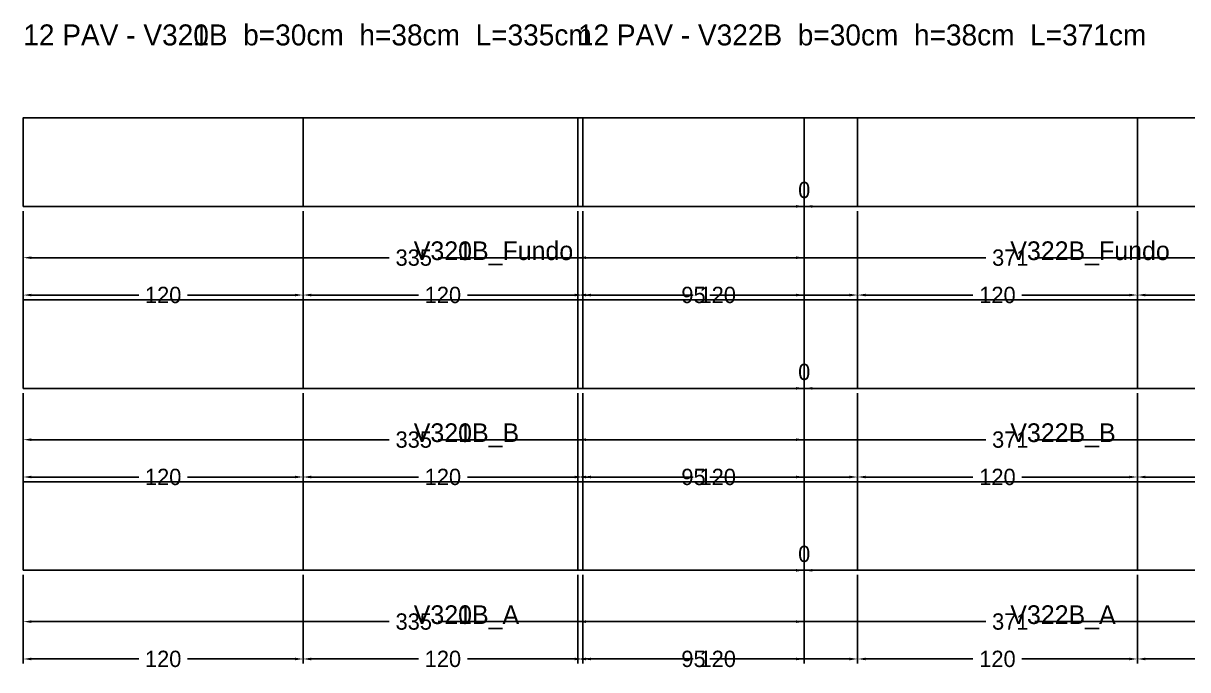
# Model space of a CAD drawing. Header units: metres. Extents: x 180 to 6304, y -11808 to -336.
# Drawn here: x 2466.2 to 2965.7, y -1562.8 to -1285.7 of the extents above; entities that cross this region are included whole.
import ezdxf

# ---------------------------------------------------------------- set-up
doc = ezdxf.new("R2010")
doc.units = ezdxf.units.M
doc.layers.add('COTA', color=3, linetype='Continuous')
doc.dimstyles.new('COTA_VIG', dxfattribs={"dimtxt": 7, "dimasz": 3.5, "dimexe": 2, "dimexo": 2, "dimgap": 1.5, "dimtad": 1, "dimdec": 1, "dimcen": 2.5, "dimclrd": 3, "dimclre": 3, "dimclrt": 3, "dimazin": 3, "dimtfac": 1, "dimtmove": 0, "dimatfit": 3})

# ---------------------------------------------------------------- blocks, each defined once
blk = doc.blocks.new('_CLOSEDFILLED')
at = {"color": 0, "linetype": 'BYBLOCK'}
blk.add_solid([(-1, 0.16), (0, 0), (-1, -0.16)], dxfattribs=at)
blk = doc.blocks.new('*D133')
at = {"color": 3}
for p, q in [((2466.21, -1522.19), (2466.21, -1544.19)), ((2801.21, -1522.19), (2801.21, -1544.19)), ((2469.71, -1542.19), (2623.21, -1542.19)), ((2644.21, -1542.19), (2797.71, -1542.19))]:
    blk.add_line(p, q, dxfattribs=at)
at = {"layer": 'Defpoints'}
for p in [(2466.21, -1520.19), (2801.21, -1520.19), (2466.21, -1542.19)]:
    blk.add_point(p, dxfattribs=at)
at = {"layer": 'COTA', "color": 3, "xscale": 3.5, "yscale": 3.5, "rotation": 180}
blk.add_blockref('_CLOSEDFILLED', (2466.21, -1542.19), dxfattribs=at)
at = {"layer": 'COTA', "color": 3, "xscale": 3.5, "yscale": 3.5}
blk.add_blockref('_CLOSEDFILLED', (2801.21, -1542.19), dxfattribs=at)
at = {"layer": 'COTA', "color": 3, "insert": (2633.71, -1542.19), "char_height": 7, "attachment_point": 5}
blk.add_mtext('335', dxfattribs=at)
blk = doc.blocks.new('*D134')
at = {"color": 3}
for p, q in [((2466.21, -1522.19), (2466.21, -1560.19)), ((2586.21, -1522.19), (2586.21, -1560.19)), ((2469.71, -1558.19), (2515.71, -1558.19)), ((2536.71, -1558.19), (2582.71, -1558.19))]:
    blk.add_line(p, q, dxfattribs=at)
at = {"layer": 'Defpoints'}
for p in [(2466.21, -1520.19), (2586.21, -1520.19), (2466.21, -1558.19)]:
    blk.add_point(p, dxfattribs=at)
at = {"layer": 'COTA', "color": 3, "xscale": 3.5, "yscale": 3.5, "rotation": 180}
blk.add_blockref('_CLOSEDFILLED', (2466.21, -1558.19), dxfattribs=at)
at = {"layer": 'COTA', "color": 3, "xscale": 3.5, "yscale": 3.5}
blk.add_blockref('_CLOSEDFILLED', (2586.21, -1558.19), dxfattribs=at)
at = {"layer": 'COTA', "color": 3, "insert": (2526.21, -1558.19), "char_height": 7, "attachment_point": 5}
blk.add_mtext('120', dxfattribs=at)
blk = doc.blocks.new('*D135')
at = {"color": 3}
for p, q in [((2586.21, -1522.19), (2586.21, -1560.19)), ((2706.21, -1522.19), (2706.21, -1560.19)), ((2589.71, -1558.19), (2635.71, -1558.19)), ((2656.71, -1558.19), (2702.71, -1558.19))]:
    blk.add_line(p, q, dxfattribs=at)
at = {"layer": 'Defpoints'}
for p in [(2586.21, -1520.19), (2706.21, -1520.19), (2586.21, -1558.19)]:
    blk.add_point(p, dxfattribs=at)
at = {"layer": 'COTA', "color": 3, "xscale": 3.5, "yscale": 3.5, "rotation": 180}
blk.add_blockref('_CLOSEDFILLED', (2586.21, -1558.19), dxfattribs=at)
at = {"layer": 'COTA', "color": 3, "xscale": 3.5, "yscale": 3.5}
blk.add_blockref('_CLOSEDFILLED', (2706.21, -1558.19), dxfattribs=at)
at = {"layer": 'COTA', "color": 3, "insert": (2646.21, -1558.19), "char_height": 7, "attachment_point": 5}
blk.add_mtext('120', dxfattribs=at)
blk = doc.blocks.new('*D136')
at = {"color": 3}
for p, q in [((2706.21, -1522.19), (2706.21, -1560.19)), ((2801.21, -1522.19), (2801.21, -1560.19)), ((2709.71, -1558.19), (2746.71, -1558.19)), ((2760.71, -1558.19), (2797.71, -1558.19))]:
    blk.add_line(p, q, dxfattribs=at)
at = {"layer": 'Defpoints'}
for p in [(2706.21, -1520.19), (2801.21, -1520.19), (2706.21, -1558.19)]:
    blk.add_point(p, dxfattribs=at)
at = {"layer": 'COTA', "color": 3, "xscale": 3.5, "yscale": 3.5, "rotation": 180}
blk.add_blockref('_CLOSEDFILLED', (2706.21, -1558.19), dxfattribs=at)
at = {"layer": 'COTA', "color": 3, "xscale": 3.5, "yscale": 3.5}
blk.add_blockref('_CLOSEDFILLED', (2801.21, -1558.19), dxfattribs=at)
at = {"layer": 'COTA', "color": 3, "insert": (2753.71, -1558.19), "char_height": 7, "attachment_point": 5}
blk.add_mtext('95', dxfattribs=at)
blk = doc.blocks.new('*D138')
at = {"color": 3}
for p, q in [((2466.21, -1444.19), (2466.21, -1466.19)), ((2801.21, -1444.19), (2801.21, -1466.19)), ((2469.71, -1464.19), (2623.21, -1464.19)), ((2644.21, -1464.19), (2797.71, -1464.19))]:
    blk.add_line(p, q, dxfattribs=at)
at = {"layer": 'Defpoints'}
for p in [(2466.21, -1442.19), (2801.21, -1442.19), (2466.21, -1464.19)]:
    blk.add_point(p, dxfattribs=at)
at = {"layer": 'COTA', "color": 3, "xscale": 3.5, "yscale": 3.5, "rotation": 180}
blk.add_blockref('_CLOSEDFILLED', (2466.21, -1464.19), dxfattribs=at)
at = {"layer": 'COTA', "color": 3, "xscale": 3.5, "yscale": 3.5}
blk.add_blockref('_CLOSEDFILLED', (2801.21, -1464.19), dxfattribs=at)
at = {"layer": 'COTA', "color": 3, "insert": (2633.71, -1464.19), "char_height": 7, "attachment_point": 5}
blk.add_mtext('335', dxfattribs=at)
blk = doc.blocks.new('*D139')
at = {"color": 3}
for p, q in [((2466.21, -1444.19), (2466.21, -1482.19)), ((2586.21, -1444.19), (2586.21, -1482.19)), ((2469.71, -1480.19), (2515.71, -1480.19)), ((2536.71, -1480.19), (2582.71, -1480.19))]:
    blk.add_line(p, q, dxfattribs=at)
at = {"layer": 'Defpoints'}
for p in [(2466.21, -1442.19), (2586.21, -1442.19), (2466.21, -1480.19)]:
    blk.add_point(p, dxfattribs=at)
at = {"layer": 'COTA', "color": 3, "xscale": 3.5, "yscale": 3.5, "rotation": 180}
blk.add_blockref('_CLOSEDFILLED', (2466.21, -1480.19), dxfattribs=at)
at = {"layer": 'COTA', "color": 3, "xscale": 3.5, "yscale": 3.5}
blk.add_blockref('_CLOSEDFILLED', (2586.21, -1480.19), dxfattribs=at)
at = {"layer": 'COTA', "color": 3, "insert": (2526.21, -1480.19), "char_height": 7, "attachment_point": 5}
blk.add_mtext('120', dxfattribs=at)
blk = doc.blocks.new('*D140')
at = {"color": 3}
for p, q in [((2586.21, -1444.19), (2586.21, -1482.19)), ((2706.21, -1444.19), (2706.21, -1482.19)), ((2589.71, -1480.19), (2635.71, -1480.19)), ((2656.71, -1480.19), (2702.71, -1480.19))]:
    blk.add_line(p, q, dxfattribs=at)
at = {"layer": 'Defpoints'}
for p in [(2586.21, -1442.19), (2706.21, -1442.19), (2586.21, -1480.19)]:
    blk.add_point(p, dxfattribs=at)
at = {"layer": 'COTA', "color": 3, "xscale": 3.5, "yscale": 3.5, "rotation": 180}
blk.add_blockref('_CLOSEDFILLED', (2586.21, -1480.19), dxfattribs=at)
at = {"layer": 'COTA', "color": 3, "xscale": 3.5, "yscale": 3.5}
blk.add_blockref('_CLOSEDFILLED', (2706.21, -1480.19), dxfattribs=at)
at = {"layer": 'COTA', "color": 3, "insert": (2646.21, -1480.19), "char_height": 7, "attachment_point": 5}
blk.add_mtext('120', dxfattribs=at)
blk = doc.blocks.new('*D141')
at = {"color": 3}
for p, q in [((2706.21, -1444.19), (2706.21, -1482.19)), ((2801.21, -1444.19), (2801.21, -1482.19)), ((2709.71, -1480.19), (2746.71, -1480.19)), ((2760.71, -1480.19), (2797.71, -1480.19))]:
    blk.add_line(p, q, dxfattribs=at)
at = {"layer": 'Defpoints'}
for p in [(2706.21, -1442.19), (2801.21, -1442.19), (2706.21, -1480.19)]:
    blk.add_point(p, dxfattribs=at)
at = {"layer": 'COTA', "color": 3, "xscale": 3.5, "yscale": 3.5, "rotation": 180}
blk.add_blockref('_CLOSEDFILLED', (2706.21, -1480.19), dxfattribs=at)
at = {"layer": 'COTA', "color": 3, "xscale": 3.5, "yscale": 3.5}
blk.add_blockref('_CLOSEDFILLED', (2801.21, -1480.19), dxfattribs=at)
at = {"layer": 'COTA', "color": 3, "insert": (2753.71, -1480.19), "char_height": 7, "attachment_point": 5}
blk.add_mtext('95', dxfattribs=at)
blk = doc.blocks.new('*D143')
at = {"color": 3}
for p, q in [((2466.21, -1366.19), (2466.21, -1388.19)), ((2801.21, -1366.19), (2801.21, -1388.19)), ((2469.71, -1386.19), (2623.21, -1386.19)), ((2644.21, -1386.19), (2797.71, -1386.19))]:
    blk.add_line(p, q, dxfattribs=at)
at = {"layer": 'Defpoints'}
for p in [(2466.21, -1364.19), (2801.21, -1364.19), (2466.21, -1386.19)]:
    blk.add_point(p, dxfattribs=at)
at = {"layer": 'COTA', "color": 3, "xscale": 3.5, "yscale": 3.5, "rotation": 180}
blk.add_blockref('_CLOSEDFILLED', (2466.21, -1386.19), dxfattribs=at)
at = {"layer": 'COTA', "color": 3, "xscale": 3.5, "yscale": 3.5}
blk.add_blockref('_CLOSEDFILLED', (2801.21, -1386.19), dxfattribs=at)
at = {"layer": 'COTA', "color": 3, "insert": (2633.71, -1386.19), "char_height": 7, "attachment_point": 5}
blk.add_mtext('335', dxfattribs=at)
blk = doc.blocks.new('*D144')
at = {"color": 3}
for p, q in [((2466.21, -1366.19), (2466.21, -1404.19)), ((2586.21, -1366.19), (2586.21, -1404.19)), ((2469.71, -1402.19), (2515.71, -1402.19)), ((2536.71, -1402.19), (2582.71, -1402.19))]:
    blk.add_line(p, q, dxfattribs=at)
at = {"layer": 'Defpoints'}
for p in [(2466.21, -1364.19), (2586.21, -1364.19), (2466.21, -1402.19)]:
    blk.add_point(p, dxfattribs=at)
at = {"layer": 'COTA', "color": 3, "xscale": 3.5, "yscale": 3.5, "rotation": 180}
blk.add_blockref('_CLOSEDFILLED', (2466.21, -1402.19), dxfattribs=at)
at = {"layer": 'COTA', "color": 3, "xscale": 3.5, "yscale": 3.5}
blk.add_blockref('_CLOSEDFILLED', (2586.21, -1402.19), dxfattribs=at)
at = {"layer": 'COTA', "color": 3, "insert": (2526.21, -1402.19), "char_height": 7, "attachment_point": 5}
blk.add_mtext('120', dxfattribs=at)
blk = doc.blocks.new('*D145')
at = {"color": 3}
for p, q in [((2586.21, -1366.19), (2586.21, -1404.19)), ((2706.21, -1366.19), (2706.21, -1404.19)), ((2589.71, -1402.19), (2635.71, -1402.19)), ((2656.71, -1402.19), (2702.71, -1402.19))]:
    blk.add_line(p, q, dxfattribs=at)
at = {"layer": 'Defpoints'}
for p in [(2586.21, -1364.19), (2706.21, -1364.19), (2586.21, -1402.19)]:
    blk.add_point(p, dxfattribs=at)
at = {"layer": 'COTA', "color": 3, "xscale": 3.5, "yscale": 3.5, "rotation": 180}
blk.add_blockref('_CLOSEDFILLED', (2586.21, -1402.19), dxfattribs=at)
at = {"layer": 'COTA', "color": 3, "xscale": 3.5, "yscale": 3.5}
blk.add_blockref('_CLOSEDFILLED', (2706.21, -1402.19), dxfattribs=at)
at = {"layer": 'COTA', "color": 3, "insert": (2646.21, -1402.19), "char_height": 7, "attachment_point": 5}
blk.add_mtext('120', dxfattribs=at)
blk = doc.blocks.new('*D146')
at = {"color": 3}
for p, q in [((2706.21, -1366.19), (2706.21, -1404.19)), ((2801.21, -1366.19), (2801.21, -1404.19)), ((2709.71, -1402.19), (2746.71, -1402.19)), ((2760.71, -1402.19), (2797.71, -1402.19))]:
    blk.add_line(p, q, dxfattribs=at)
at = {"layer": 'Defpoints'}
for p in [(2706.21, -1364.19), (2801.21, -1364.19), (2706.21, -1402.19)]:
    blk.add_point(p, dxfattribs=at)
at = {"layer": 'COTA', "color": 3, "xscale": 3.5, "yscale": 3.5, "rotation": 180}
blk.add_blockref('_CLOSEDFILLED', (2706.21, -1402.19), dxfattribs=at)
at = {"layer": 'COTA', "color": 3, "xscale": 3.5, "yscale": 3.5}
blk.add_blockref('_CLOSEDFILLED', (2801.21, -1402.19), dxfattribs=at)
at = {"layer": 'COTA', "color": 3, "insert": (2753.71, -1402.19), "char_height": 7, "attachment_point": 5}
blk.add_mtext('95', dxfattribs=at)
blk = doc.blocks.new('*D148')
at = {"color": 3}
for p, q in [((2466.21, -1522.19), (2466.21, -1544.19)), ((2801.21, -1522.19), (2801.21, -1544.19)), ((2469.71, -1542.19), (2623.21, -1542.19)), ((2644.21, -1542.19), (2797.71, -1542.19))]:
    blk.add_line(p, q, dxfattribs=at)
at = {"layer": 'Defpoints'}
for p in [(2466.21, -1520.19), (2801.21, -1520.19), (2466.21, -1542.19)]:
    blk.add_point(p, dxfattribs=at)
at = {"layer": 'COTA', "color": 3, "xscale": 3.5, "yscale": 3.5, "rotation": 180}
blk.add_blockref('_CLOSEDFILLED', (2466.21, -1542.19), dxfattribs=at)
at = {"layer": 'COTA', "color": 3, "xscale": 3.5, "yscale": 3.5}
blk.add_blockref('_CLOSEDFILLED', (2801.21, -1542.19), dxfattribs=at)
at = {"layer": 'COTA', "color": 3, "insert": (2633.71, -1542.19), "char_height": 7, "attachment_point": 5}
blk.add_mtext('335', dxfattribs=at)
blk = doc.blocks.new('*D149')
at = {"color": 3}
for p, q in [((2466.21, -1522.19), (2466.21, -1560.19)), ((2586.21, -1522.19), (2586.21, -1560.19)), ((2469.71, -1558.19), (2515.71, -1558.19)), ((2536.71, -1558.19), (2582.71, -1558.19))]:
    blk.add_line(p, q, dxfattribs=at)
at = {"layer": 'Defpoints'}
for p in [(2466.21, -1520.19), (2586.21, -1520.19), (2466.21, -1558.19)]:
    blk.add_point(p, dxfattribs=at)
at = {"layer": 'COTA', "color": 3, "xscale": 3.5, "yscale": 3.5, "rotation": 180}
blk.add_blockref('_CLOSEDFILLED', (2466.21, -1558.19), dxfattribs=at)
at = {"layer": 'COTA', "color": 3, "xscale": 3.5, "yscale": 3.5}
blk.add_blockref('_CLOSEDFILLED', (2586.21, -1558.19), dxfattribs=at)
at = {"layer": 'COTA', "color": 3, "insert": (2526.21, -1558.19), "char_height": 7, "attachment_point": 5}
blk.add_mtext('120', dxfattribs=at)
blk = doc.blocks.new('*D150')
at = {"color": 3}
for p, q in [((2586.21, -1522.19), (2586.21, -1560.19)), ((2706.21, -1522.19), (2706.21, -1560.19)), ((2589.71, -1558.19), (2635.71, -1558.19)), ((2656.71, -1558.19), (2702.71, -1558.19))]:
    blk.add_line(p, q, dxfattribs=at)
at = {"layer": 'Defpoints'}
for p in [(2586.21, -1520.19), (2706.21, -1520.19), (2586.21, -1558.19)]:
    blk.add_point(p, dxfattribs=at)
at = {"layer": 'COTA', "color": 3, "xscale": 3.5, "yscale": 3.5, "rotation": 180}
blk.add_blockref('_CLOSEDFILLED', (2586.21, -1558.19), dxfattribs=at)
at = {"layer": 'COTA', "color": 3, "xscale": 3.5, "yscale": 3.5}
blk.add_blockref('_CLOSEDFILLED', (2706.21, -1558.19), dxfattribs=at)
at = {"layer": 'COTA', "color": 3, "insert": (2646.21, -1558.19), "char_height": 7, "attachment_point": 5}
blk.add_mtext('120', dxfattribs=at)
blk = doc.blocks.new('*D151')
at = {"color": 3}
for p, q in [((2706.21, -1522.19), (2706.21, -1560.19)), ((2801.21, -1522.19), (2801.21, -1560.19)), ((2709.71, -1558.19), (2746.71, -1558.19)), ((2760.71, -1558.19), (2797.71, -1558.19))]:
    blk.add_line(p, q, dxfattribs=at)
at = {"layer": 'Defpoints'}
for p in [(2706.21, -1520.19), (2801.21, -1520.19), (2706.21, -1558.19)]:
    blk.add_point(p, dxfattribs=at)
at = {"layer": 'COTA', "color": 3, "xscale": 3.5, "yscale": 3.5, "rotation": 180}
blk.add_blockref('_CLOSEDFILLED', (2706.21, -1558.19), dxfattribs=at)
at = {"layer": 'COTA', "color": 3, "xscale": 3.5, "yscale": 3.5}
blk.add_blockref('_CLOSEDFILLED', (2801.21, -1558.19), dxfattribs=at)
at = {"layer": 'COTA', "color": 3, "insert": (2753.71, -1558.19), "char_height": 7, "attachment_point": 5}
blk.add_mtext('95', dxfattribs=at)
blk = doc.blocks.new('*D153')
at = {"color": 3}
for p, q in [((2466.21, -1444.19), (2466.21, -1466.19)), ((2801.21, -1444.19), (2801.21, -1466.19)), ((2469.71, -1464.19), (2623.21, -1464.19)), ((2644.21, -1464.19), (2797.71, -1464.19))]:
    blk.add_line(p, q, dxfattribs=at)
at = {"layer": 'Defpoints'}
for p in [(2466.21, -1442.19), (2801.21, -1442.19), (2466.21, -1464.19)]:
    blk.add_point(p, dxfattribs=at)
at = {"layer": 'COTA', "color": 3, "xscale": 3.5, "yscale": 3.5, "rotation": 180}
blk.add_blockref('_CLOSEDFILLED', (2466.21, -1464.19), dxfattribs=at)
at = {"layer": 'COTA', "color": 3, "xscale": 3.5, "yscale": 3.5}
blk.add_blockref('_CLOSEDFILLED', (2801.21, -1464.19), dxfattribs=at)
at = {"layer": 'COTA', "color": 3, "insert": (2633.71, -1464.19), "char_height": 7, "attachment_point": 5}
blk.add_mtext('335', dxfattribs=at)
blk = doc.blocks.new('*D154')
at = {"color": 3}
for p, q in [((2466.21, -1444.19), (2466.21, -1482.19)), ((2586.21, -1444.19), (2586.21, -1482.19)), ((2469.71, -1480.19), (2515.71, -1480.19)), ((2536.71, -1480.19), (2582.71, -1480.19))]:
    blk.add_line(p, q, dxfattribs=at)
at = {"layer": 'Defpoints'}
for p in [(2466.21, -1442.19), (2586.21, -1442.19), (2466.21, -1480.19)]:
    blk.add_point(p, dxfattribs=at)
at = {"layer": 'COTA', "color": 3, "xscale": 3.5, "yscale": 3.5, "rotation": 180}
blk.add_blockref('_CLOSEDFILLED', (2466.21, -1480.19), dxfattribs=at)
at = {"layer": 'COTA', "color": 3, "xscale": 3.5, "yscale": 3.5}
blk.add_blockref('_CLOSEDFILLED', (2586.21, -1480.19), dxfattribs=at)
at = {"layer": 'COTA', "color": 3, "insert": (2526.21, -1480.19), "char_height": 7, "attachment_point": 5}
blk.add_mtext('120', dxfattribs=at)
blk = doc.blocks.new('*D155')
at = {"color": 3}
for p, q in [((2586.21, -1444.19), (2586.21, -1482.19)), ((2706.21, -1444.19), (2706.21, -1482.19)), ((2589.71, -1480.19), (2635.71, -1480.19)), ((2656.71, -1480.19), (2702.71, -1480.19))]:
    blk.add_line(p, q, dxfattribs=at)
at = {"layer": 'Defpoints'}
for p in [(2586.21, -1442.19), (2706.21, -1442.19), (2586.21, -1480.19)]:
    blk.add_point(p, dxfattribs=at)
at = {"layer": 'COTA', "color": 3, "xscale": 3.5, "yscale": 3.5, "rotation": 180}
blk.add_blockref('_CLOSEDFILLED', (2586.21, -1480.19), dxfattribs=at)
at = {"layer": 'COTA', "color": 3, "xscale": 3.5, "yscale": 3.5}
blk.add_blockref('_CLOSEDFILLED', (2706.21, -1480.19), dxfattribs=at)
at = {"layer": 'COTA', "color": 3, "insert": (2646.21, -1480.19), "char_height": 7, "attachment_point": 5}
blk.add_mtext('120', dxfattribs=at)
blk = doc.blocks.new('*D156')
at = {"color": 3}
for p, q in [((2706.21, -1444.19), (2706.21, -1482.19)), ((2801.21, -1444.19), (2801.21, -1482.19)), ((2709.71, -1480.19), (2746.71, -1480.19)), ((2760.71, -1480.19), (2797.71, -1480.19))]:
    blk.add_line(p, q, dxfattribs=at)
at = {"layer": 'Defpoints'}
for p in [(2706.21, -1442.19), (2801.21, -1442.19), (2706.21, -1480.19)]:
    blk.add_point(p, dxfattribs=at)
at = {"layer": 'COTA', "color": 3, "xscale": 3.5, "yscale": 3.5, "rotation": 180}
blk.add_blockref('_CLOSEDFILLED', (2706.21, -1480.19), dxfattribs=at)
at = {"layer": 'COTA', "color": 3, "xscale": 3.5, "yscale": 3.5}
blk.add_blockref('_CLOSEDFILLED', (2801.21, -1480.19), dxfattribs=at)
at = {"layer": 'COTA', "color": 3, "insert": (2753.71, -1480.19), "char_height": 7, "attachment_point": 5}
blk.add_mtext('95', dxfattribs=at)
blk = doc.blocks.new('*D158')
at = {"color": 3}
for p, q in [((2466.21, -1366.19), (2466.21, -1388.19)), ((2801.21, -1366.19), (2801.21, -1388.19)), ((2469.71, -1386.19), (2623.21, -1386.19)), ((2644.21, -1386.19), (2797.71, -1386.19))]:
    blk.add_line(p, q, dxfattribs=at)
at = {"layer": 'Defpoints'}
for p in [(2466.21, -1364.19), (2801.21, -1364.19), (2466.21, -1386.19)]:
    blk.add_point(p, dxfattribs=at)
at = {"layer": 'COTA', "color": 3, "xscale": 3.5, "yscale": 3.5, "rotation": 180}
blk.add_blockref('_CLOSEDFILLED', (2466.21, -1386.19), dxfattribs=at)
at = {"layer": 'COTA', "color": 3, "xscale": 3.5, "yscale": 3.5}
blk.add_blockref('_CLOSEDFILLED', (2801.21, -1386.19), dxfattribs=at)
at = {"layer": 'COTA', "color": 3, "insert": (2633.71, -1386.19), "char_height": 7, "attachment_point": 5}
blk.add_mtext('335', dxfattribs=at)
blk = doc.blocks.new('*D159')
at = {"color": 3}
for p, q in [((2466.21, -1366.19), (2466.21, -1404.19)), ((2586.21, -1366.19), (2586.21, -1404.19)), ((2469.71, -1402.19), (2515.71, -1402.19)), ((2536.71, -1402.19), (2582.71, -1402.19))]:
    blk.add_line(p, q, dxfattribs=at)
at = {"layer": 'Defpoints'}
for p in [(2466.21, -1364.19), (2586.21, -1364.19), (2466.21, -1402.19)]:
    blk.add_point(p, dxfattribs=at)
at = {"layer": 'COTA', "color": 3, "xscale": 3.5, "yscale": 3.5, "rotation": 180}
blk.add_blockref('_CLOSEDFILLED', (2466.21, -1402.19), dxfattribs=at)
at = {"layer": 'COTA', "color": 3, "xscale": 3.5, "yscale": 3.5}
blk.add_blockref('_CLOSEDFILLED', (2586.21, -1402.19), dxfattribs=at)
at = {"layer": 'COTA', "color": 3, "insert": (2526.21, -1402.19), "char_height": 7, "attachment_point": 5}
blk.add_mtext('120', dxfattribs=at)
blk = doc.blocks.new('*D160')
at = {"color": 3}
for p, q in [((2586.21, -1366.19), (2586.21, -1404.19)), ((2706.21, -1366.19), (2706.21, -1404.19)), ((2589.71, -1402.19), (2635.71, -1402.19)), ((2656.71, -1402.19), (2702.71, -1402.19))]:
    blk.add_line(p, q, dxfattribs=at)
at = {"layer": 'Defpoints'}
for p in [(2586.21, -1364.19), (2706.21, -1364.19), (2586.21, -1402.19)]:
    blk.add_point(p, dxfattribs=at)
at = {"layer": 'COTA', "color": 3, "xscale": 3.5, "yscale": 3.5, "rotation": 180}
blk.add_blockref('_CLOSEDFILLED', (2586.21, -1402.19), dxfattribs=at)
at = {"layer": 'COTA', "color": 3, "xscale": 3.5, "yscale": 3.5}
blk.add_blockref('_CLOSEDFILLED', (2706.21, -1402.19), dxfattribs=at)
at = {"layer": 'COTA', "color": 3, "insert": (2646.21, -1402.19), "char_height": 7, "attachment_point": 5}
blk.add_mtext('120', dxfattribs=at)
blk = doc.blocks.new('*D161')
at = {"color": 3}
for p, q in [((2706.21, -1366.19), (2706.21, -1404.19)), ((2801.21, -1366.19), (2801.21, -1404.19)), ((2709.71, -1402.19), (2746.71, -1402.19)), ((2760.71, -1402.19), (2797.71, -1402.19))]:
    blk.add_line(p, q, dxfattribs=at)
at = {"layer": 'Defpoints'}
for p in [(2706.21, -1364.19), (2801.21, -1364.19), (2706.21, -1402.19)]:
    blk.add_point(p, dxfattribs=at)
at = {"layer": 'COTA', "color": 3, "xscale": 3.5, "yscale": 3.5, "rotation": 180}
blk.add_blockref('_CLOSEDFILLED', (2706.21, -1402.19), dxfattribs=at)
at = {"layer": 'COTA', "color": 3, "xscale": 3.5, "yscale": 3.5}
blk.add_blockref('_CLOSEDFILLED', (2801.21, -1402.19), dxfattribs=at)
at = {"layer": 'COTA', "color": 3, "insert": (2753.71, -1402.19), "char_height": 7, "attachment_point": 5}
blk.add_mtext('95', dxfattribs=at)
blk = doc.blocks.new('*D187')
at = {"color": 3}
for p, q in [((2704.11, -1522.19), (2704.11, -1544.19)), ((3075.11, -1522.19), (3075.11, -1544.19)), ((2707.61, -1542.19), (2879.11, -1542.19)), ((2900.11, -1542.19), (3071.61, -1542.19))]:
    blk.add_line(p, q, dxfattribs=at)
at = {"layer": 'Defpoints'}
for p in [(2704.11, -1520.19), (3075.11, -1520.19), (2704.11, -1542.19)]:
    blk.add_point(p, dxfattribs=at)
at = {"layer": 'COTA', "color": 3, "xscale": 3.5, "yscale": 3.5, "rotation": 180}
blk.add_blockref('_CLOSEDFILLED', (2704.11, -1542.19), dxfattribs=at)
at = {"layer": 'COTA', "color": 3, "xscale": 3.5, "yscale": 3.5}
blk.add_blockref('_CLOSEDFILLED', (3075.11, -1542.19), dxfattribs=at)
at = {"layer": 'COTA', "color": 3, "insert": (2889.61, -1542.19), "char_height": 7, "attachment_point": 5}
blk.add_mtext('371', dxfattribs=at)
blk = doc.blocks.new('*D188')
at = {"color": 3}
for p, q in [((2704.11, -1522.19), (2704.11, -1560.19)), ((2824.11, -1522.19), (2824.11, -1560.19)), ((2707.61, -1558.19), (2753.61, -1558.19)), ((2774.61, -1558.19), (2820.61, -1558.19))]:
    blk.add_line(p, q, dxfattribs=at)
at = {"layer": 'Defpoints'}
for p in [(2704.11, -1520.19), (2824.11, -1520.19), (2704.11, -1558.19)]:
    blk.add_point(p, dxfattribs=at)
at = {"layer": 'COTA', "color": 3, "xscale": 3.5, "yscale": 3.5, "rotation": 180}
blk.add_blockref('_CLOSEDFILLED', (2704.11, -1558.19), dxfattribs=at)
at = {"layer": 'COTA', "color": 3, "xscale": 3.5, "yscale": 3.5}
blk.add_blockref('_CLOSEDFILLED', (2824.11, -1558.19), dxfattribs=at)
at = {"layer": 'COTA', "color": 3, "insert": (2764.11, -1558.19), "char_height": 7, "attachment_point": 5}
blk.add_mtext('120', dxfattribs=at)
blk = doc.blocks.new('*D189')
at = {"color": 3}
for p, q in [((2824.11, -1522.19), (2824.11, -1560.19)), ((2944.11, -1522.19), (2944.11, -1560.19)), ((2827.61, -1558.19), (2873.61, -1558.19)), ((2894.61, -1558.19), (2940.61, -1558.19))]:
    blk.add_line(p, q, dxfattribs=at)
at = {"layer": 'Defpoints'}
for p in [(2824.11, -1520.19), (2944.11, -1520.19), (2824.11, -1558.19)]:
    blk.add_point(p, dxfattribs=at)
at = {"layer": 'COTA', "color": 3, "xscale": 3.5, "yscale": 3.5, "rotation": 180}
blk.add_blockref('_CLOSEDFILLED', (2824.11, -1558.19), dxfattribs=at)
at = {"layer": 'COTA', "color": 3, "xscale": 3.5, "yscale": 3.5}
blk.add_blockref('_CLOSEDFILLED', (2944.11, -1558.19), dxfattribs=at)
at = {"layer": 'COTA', "color": 3, "insert": (2884.11, -1558.19), "char_height": 7, "attachment_point": 5}
blk.add_mtext('120', dxfattribs=at)
blk = doc.blocks.new('*D190')
at = {"color": 3}
for p, q in [((2944.11, -1522.19), (2944.11, -1560.19)), ((3064.11, -1522.19), (3064.11, -1560.19)), ((2947.61, -1558.19), (2993.61, -1558.19)), ((3014.61, -1558.19), (3060.61, -1558.19))]:
    blk.add_line(p, q, dxfattribs=at)
at = {"layer": 'Defpoints'}
for p in [(2944.11, -1520.19), (3064.11, -1520.19), (2944.11, -1558.19)]:
    blk.add_point(p, dxfattribs=at)
at = {"layer": 'COTA', "color": 3, "xscale": 3.5, "yscale": 3.5, "rotation": 180}
blk.add_blockref('_CLOSEDFILLED', (2944.11, -1558.19), dxfattribs=at)
at = {"layer": 'COTA', "color": 3, "xscale": 3.5, "yscale": 3.5}
blk.add_blockref('_CLOSEDFILLED', (3064.11, -1558.19), dxfattribs=at)
at = {"layer": 'COTA', "color": 3, "insert": (3004.11, -1558.19), "char_height": 7, "attachment_point": 5}
blk.add_mtext('120', dxfattribs=at)
blk = doc.blocks.new('*D193')
at = {"color": 3}
for p, q in [((2704.11, -1444.19), (2704.11, -1466.19)), ((3075.11, -1444.19), (3075.11, -1466.19)), ((2707.61, -1464.19), (2879.11, -1464.19)), ((2900.11, -1464.19), (3071.61, -1464.19))]:
    blk.add_line(p, q, dxfattribs=at)
at = {"layer": 'Defpoints'}
for p in [(2704.11, -1442.19), (3075.11, -1442.19), (2704.11, -1464.19)]:
    blk.add_point(p, dxfattribs=at)
at = {"layer": 'COTA', "color": 3, "xscale": 3.5, "yscale": 3.5, "rotation": 180}
blk.add_blockref('_CLOSEDFILLED', (2704.11, -1464.19), dxfattribs=at)
at = {"layer": 'COTA', "color": 3, "xscale": 3.5, "yscale": 3.5}
blk.add_blockref('_CLOSEDFILLED', (3075.11, -1464.19), dxfattribs=at)
at = {"layer": 'COTA', "color": 3, "insert": (2889.61, -1464.19), "char_height": 7, "attachment_point": 5}
blk.add_mtext('371', dxfattribs=at)
blk = doc.blocks.new('*D194')
at = {"color": 3}
for p, q in [((2704.11, -1444.19), (2704.11, -1482.19)), ((2824.11, -1444.19), (2824.11, -1482.19)), ((2707.61, -1480.19), (2753.61, -1480.19)), ((2774.61, -1480.19), (2820.61, -1480.19))]:
    blk.add_line(p, q, dxfattribs=at)
at = {"layer": 'Defpoints'}
for p in [(2704.11, -1442.19), (2824.11, -1442.19), (2704.11, -1480.19)]:
    blk.add_point(p, dxfattribs=at)
at = {"layer": 'COTA', "color": 3, "xscale": 3.5, "yscale": 3.5, "rotation": 180}
blk.add_blockref('_CLOSEDFILLED', (2704.11, -1480.19), dxfattribs=at)
at = {"layer": 'COTA', "color": 3, "xscale": 3.5, "yscale": 3.5}
blk.add_blockref('_CLOSEDFILLED', (2824.11, -1480.19), dxfattribs=at)
at = {"layer": 'COTA', "color": 3, "insert": (2764.11, -1480.19), "char_height": 7, "attachment_point": 5}
blk.add_mtext('120', dxfattribs=at)
blk = doc.blocks.new('*D195')
at = {"color": 3}
for p, q in [((2824.11, -1444.19), (2824.11, -1482.19)), ((2944.11, -1444.19), (2944.11, -1482.19)), ((2827.61, -1480.19), (2873.61, -1480.19)), ((2894.61, -1480.19), (2940.61, -1480.19))]:
    blk.add_line(p, q, dxfattribs=at)
at = {"layer": 'Defpoints'}
for p in [(2824.11, -1442.19), (2944.11, -1442.19), (2824.11, -1480.19)]:
    blk.add_point(p, dxfattribs=at)
at = {"layer": 'COTA', "color": 3, "xscale": 3.5, "yscale": 3.5, "rotation": 180}
blk.add_blockref('_CLOSEDFILLED', (2824.11, -1480.19), dxfattribs=at)
at = {"layer": 'COTA', "color": 3, "xscale": 3.5, "yscale": 3.5}
blk.add_blockref('_CLOSEDFILLED', (2944.11, -1480.19), dxfattribs=at)
at = {"layer": 'COTA', "color": 3, "insert": (2884.11, -1480.19), "char_height": 7, "attachment_point": 5}
blk.add_mtext('120', dxfattribs=at)
blk = doc.blocks.new('*D196')
at = {"color": 3}
for p, q in [((2944.11, -1444.19), (2944.11, -1482.19)), ((3064.11, -1444.19), (3064.11, -1482.19)), ((2947.61, -1480.19), (2993.61, -1480.19)), ((3014.61, -1480.19), (3060.61, -1480.19))]:
    blk.add_line(p, q, dxfattribs=at)
at = {"layer": 'Defpoints'}
for p in [(2944.11, -1442.19), (3064.11, -1442.19), (2944.11, -1480.19)]:
    blk.add_point(p, dxfattribs=at)
at = {"layer": 'COTA', "color": 3, "xscale": 3.5, "yscale": 3.5, "rotation": 180}
blk.add_blockref('_CLOSEDFILLED', (2944.11, -1480.19), dxfattribs=at)
at = {"layer": 'COTA', "color": 3, "xscale": 3.5, "yscale": 3.5}
blk.add_blockref('_CLOSEDFILLED', (3064.11, -1480.19), dxfattribs=at)
at = {"layer": 'COTA', "color": 3, "insert": (3004.11, -1480.19), "char_height": 7, "attachment_point": 5}
blk.add_mtext('120', dxfattribs=at)
blk = doc.blocks.new('*D199')
at = {"color": 3}
for p, q in [((2704.11, -1366.19), (2704.11, -1388.19)), ((3075.11, -1366.19), (3075.11, -1388.19)), ((2707.61, -1386.19), (2879.11, -1386.19)), ((2900.11, -1386.19), (3071.61, -1386.19))]:
    blk.add_line(p, q, dxfattribs=at)
at = {"layer": 'Defpoints'}
for p in [(2704.11, -1364.19), (3075.11, -1364.19), (2704.11, -1386.19)]:
    blk.add_point(p, dxfattribs=at)
at = {"layer": 'COTA', "color": 3, "xscale": 3.5, "yscale": 3.5, "rotation": 180}
blk.add_blockref('_CLOSEDFILLED', (2704.11, -1386.19), dxfattribs=at)
at = {"layer": 'COTA', "color": 3, "xscale": 3.5, "yscale": 3.5}
blk.add_blockref('_CLOSEDFILLED', (3075.11, -1386.19), dxfattribs=at)
at = {"layer": 'COTA', "color": 3, "insert": (2889.61, -1386.19), "char_height": 7, "attachment_point": 5}
blk.add_mtext('371', dxfattribs=at)
blk = doc.blocks.new('*D200')
at = {"color": 3}
for p, q in [((2704.11, -1366.19), (2704.11, -1404.19)), ((2824.11, -1366.19), (2824.11, -1404.19)), ((2707.61, -1402.19), (2753.61, -1402.19)), ((2774.61, -1402.19), (2820.61, -1402.19))]:
    blk.add_line(p, q, dxfattribs=at)
at = {"layer": 'Defpoints'}
for p in [(2704.11, -1364.19), (2824.11, -1364.19), (2704.11, -1402.19)]:
    blk.add_point(p, dxfattribs=at)
at = {"layer": 'COTA', "color": 3, "xscale": 3.5, "yscale": 3.5, "rotation": 180}
blk.add_blockref('_CLOSEDFILLED', (2704.11, -1402.19), dxfattribs=at)
at = {"layer": 'COTA', "color": 3, "xscale": 3.5, "yscale": 3.5}
blk.add_blockref('_CLOSEDFILLED', (2824.11, -1402.19), dxfattribs=at)
at = {"layer": 'COTA', "color": 3, "insert": (2764.11, -1402.19), "char_height": 7, "attachment_point": 5}
blk.add_mtext('120', dxfattribs=at)
blk = doc.blocks.new('*D201')
at = {"color": 3}
for p, q in [((2824.11, -1366.19), (2824.11, -1404.19)), ((2944.11, -1366.19), (2944.11, -1404.19)), ((2827.61, -1402.19), (2873.61, -1402.19)), ((2894.61, -1402.19), (2940.61, -1402.19))]:
    blk.add_line(p, q, dxfattribs=at)
at = {"layer": 'Defpoints'}
for p in [(2824.11, -1364.19), (2944.11, -1364.19), (2824.11, -1402.19)]:
    blk.add_point(p, dxfattribs=at)
at = {"layer": 'COTA', "color": 3, "xscale": 3.5, "yscale": 3.5, "rotation": 180}
blk.add_blockref('_CLOSEDFILLED', (2824.11, -1402.19), dxfattribs=at)
at = {"layer": 'COTA', "color": 3, "xscale": 3.5, "yscale": 3.5}
blk.add_blockref('_CLOSEDFILLED', (2944.11, -1402.19), dxfattribs=at)
at = {"layer": 'COTA', "color": 3, "insert": (2884.11, -1402.19), "char_height": 7, "attachment_point": 5}
blk.add_mtext('120', dxfattribs=at)
blk = doc.blocks.new('*D202')
at = {"color": 3}
for p, q in [((2944.11, -1366.19), (2944.11, -1404.19)), ((3064.11, -1366.19), (3064.11, -1404.19)), ((2947.61, -1402.19), (2993.61, -1402.19)), ((3014.61, -1402.19), (3060.61, -1402.19))]:
    blk.add_line(p, q, dxfattribs=at)
at = {"layer": 'Defpoints'}
for p in [(2944.11, -1364.19), (3064.11, -1364.19), (2944.11, -1402.19)]:
    blk.add_point(p, dxfattribs=at)
at = {"layer": 'COTA', "color": 3, "xscale": 3.5, "yscale": 3.5, "rotation": 180}
blk.add_blockref('_CLOSEDFILLED', (2944.11, -1402.19), dxfattribs=at)
at = {"layer": 'COTA', "color": 3, "xscale": 3.5, "yscale": 3.5}
blk.add_blockref('_CLOSEDFILLED', (3064.11, -1402.19), dxfattribs=at)
at = {"layer": 'COTA', "color": 3, "insert": (3004.11, -1402.19), "char_height": 7, "attachment_point": 5}
blk.add_mtext('120', dxfattribs=at)

msp = doc.modelspace()

# ---------------------------------------------------------------- linework, layer by layer
at = {"layer": 'Paineis'}
for points in [[(2466.21, -1364.19), (2586.21, -1364.19), (2586.21, -1326.19), (2466.21, -1326.19)], [(2466.21, -1364.19), (2586.21, -1364.19), (2586.21, -1326.19), (2466.21, -1326.19)], [(2586.21, -1364.19), (2706.21, -1364.19), (2706.21, -1326.19), (2586.21, -1326.19)], [(2586.21, -1364.19), (2706.21, -1364.19), (2706.21, -1326.19), (2586.21, -1326.19)], [(2704.11, -1364.19), (2824.11, -1364.19), (2824.11, -1326.19), (2704.11, -1326.19)], [(2706.21, -1364.19), (2801.21, -1364.19), (2801.21, -1326.19), (2706.21, -1326.19)], [(2706.21, -1364.19), (2801.21, -1364.19), (2801.21, -1326.19), (2706.21, -1326.19)], [(2824.11, -1364.19), (2944.11, -1364.19), (2944.11, -1326.19), (2824.11, -1326.19)], [(2944.11, -1364.19), (3064.11, -1364.19), (3064.11, -1326.19), (2944.11, -1326.19)], [(2466.21, -1442.19), (2586.21, -1442.19), (2586.21, -1404.19), (2466.21, -1404.19)], [(2466.21, -1442.19), (2586.21, -1442.19), (2586.21, -1404.19), (2466.21, -1404.19)], [(2586.21, -1442.19), (2706.21, -1442.19), (2706.21, -1404.19), (2586.21, -1404.19)], [(2586.21, -1442.19), (2706.21, -1442.19), (2706.21, -1404.19), (2586.21, -1404.19)], [(2704.11, -1442.19), (2824.11, -1442.19), (2824.11, -1404.19), (2704.11, -1404.19)], [(2706.21, -1442.19), (2801.21, -1442.19), (2801.21, -1404.19), (2706.21, -1404.19)], [(2706.21, -1442.19), (2801.21, -1442.19), (2801.21, -1404.19), (2706.21, -1404.19)], [(2824.11, -1442.19), (2944.11, -1442.19), (2944.11, -1404.19), (2824.11, -1404.19)], [(2944.11, -1442.19), (3064.11, -1442.19), (3064.11, -1404.19), (2944.11, -1404.19)], [(2466.21, -1520.19), (2586.21, -1520.19), (2586.21, -1482.19), (2466.21, -1482.19)], [(2466.21, -1520.19), (2586.21, -1520.19), (2586.21, -1482.19), (2466.21, -1482.19)], [(2586.21, -1520.19), (2706.21, -1520.19), (2706.21, -1482.19), (2586.21, -1482.19)], [(2586.21, -1520.19), (2706.21, -1520.19), (2706.21, -1482.19), (2586.21, -1482.19)], [(2704.11, -1520.19), (2824.11, -1520.19), (2824.11, -1482.19), (2704.11, -1482.19)], [(2706.21, -1520.19), (2801.21, -1520.19), (2801.21, -1482.19), (2706.21, -1482.19)], [(2706.21, -1520.19), (2801.21, -1520.19), (2801.21, -1482.19), (2706.21, -1482.19)], [(2824.11, -1520.19), (2944.11, -1520.19), (2944.11, -1482.19), (2824.11, -1482.19)], [(2944.11, -1520.19), (3064.11, -1520.19), (3064.11, -1482.19), (2944.11, -1482.19)]]:
    msp.add_lwpolyline(points, close=True, dxfattribs=at)

# ---------------------------------------------------------------- texts
at = {"layer": 'NOMENCLATURA', "char_height": 9, "attachment_point": 1}
for s, insert in [('12 PAV - V320B  b=30cm  h=38cm  L=335cm', (2466.21, -1286.19)), ('12 PAV - V321B  b=30cm  h=38cm  L=335cm', (2466.21, -1286.19)), ('12 PAV - V322B  b=30cm  h=38cm  L=371cm', (2704.11, -1286.19))]:
    msp.add_mtext(s, dxfattribs=dict(at, insert=insert))
at = {"layer": 'Texto Secao', "char_height": 8, "attachment_point": 1}
for s, insert in [('V320B_Fundo', (2633.71, -1379.19)), ('V321B_Fundo', (2633.71, -1379.19)), ('V322B_Fundo', (2889.61, -1379.19)), ('V320B_B', (2633.71, -1457.19)), ('V321B_B', (2633.71, -1457.19)), ('V322B_B', (2889.61, -1457.19)), ('V320B_A', (2633.71, -1535.19)), ('V321B_A', (2633.71, -1535.19)), ('V322B_A', (2889.61, -1535.19))]:
    msp.add_mtext(s, dxfattribs=dict(at, insert=insert))

# ---------------------------------------------------------------- dimensions: what is measured, and where the dimension line sits
at = {"layer": 'COTA'}
for base, p1, p2 in [((2801.21, -1364.19), (2801.21, -1364.19), (2801.21, -1326.19)), ((2801.21, -1364.19), (2801.21, -1364.19), (2801.21, -1326.19)), ((2801.21, -1442.19), (2801.21, -1442.19), (2801.21, -1404.19)), ((2801.21, -1442.19), (2801.21, -1442.19), (2801.21, -1404.19)), ((2801.21, -1520.19), (2801.21, -1520.19), (2801.21, -1482.19)), ((2801.21, -1520.19), (2801.21, -1520.19), (2801.21, -1482.19))]:
    msp.add_linear_dim(base=base, p1=p1, p2=p2, dimstyle='COTA_VIG', dxfattribs=at).render()
for base, p1, p2, picture, middle in [((2466.21, -1386.19), (2466.21, -1364.19), (2801.21, -1364.19), '*D143', (2633.71, -1386.19)), ((2466.21, -1402.19), (2466.21, -1364.19), (2586.21, -1364.19), '*D144', (2526.21, -1402.19)), ((2466.21, -1386.19), (2466.21, -1364.19), (2801.21, -1364.19), '*D158', (2633.71, -1386.19)), ((2466.21, -1402.19), (2466.21, -1364.19), (2586.21, -1364.19), '*D159', (2526.21, -1402.19)), ((2586.21, -1402.19), (2586.21, -1364.19), (2706.21, -1364.19), '*D145', (2646.21, -1402.19)), ((2586.21, -1402.19), (2586.21, -1364.19), (2706.21, -1364.19), '*D160', (2646.21, -1402.19)), ((2704.11, -1386.19), (2704.11, -1364.19), (3075.11, -1364.19), '*D199', (2889.61, -1386.19)), ((2704.11, -1402.19), (2704.11, -1364.19), (2824.11, -1364.19), '*D200', (2764.11, -1402.19)), ((2706.21, -1402.19), (2706.21, -1364.19), (2801.21, -1364.19), '*D146', (2753.71, -1402.19)), ((2706.21, -1402.19), (2706.21, -1364.19), (2801.21, -1364.19), '*D161', (2753.71, -1402.19)), ((2824.11, -1402.19), (2824.11, -1364.19), (2944.11, -1364.19), '*D201', (2884.11, -1402.19)), ((2944.11, -1402.19), (2944.11, -1364.19), (3064.11, -1364.19), '*D202', (3004.11, -1402.19)), ((2466.21, -1464.19), (2466.21, -1442.19), (2801.21, -1442.19), '*D138', (2633.71, -1464.19)), ((2466.21, -1480.19), (2466.21, -1442.19), (2586.21, -1442.19), '*D139', (2526.21, -1480.19)), ((2466.21, -1464.19), (2466.21, -1442.19), (2801.21, -1442.19), '*D153', (2633.71, -1464.19)), ((2466.21, -1480.19), (2466.21, -1442.19), (2586.21, -1442.19), '*D154', (2526.21, -1480.19)), ((2586.21, -1480.19), (2586.21, -1442.19), (2706.21, -1442.19), '*D140', (2646.21, -1480.19)), ((2586.21, -1480.19), (2586.21, -1442.19), (2706.21, -1442.19), '*D155', (2646.21, -1480.19)), ((2704.11, -1464.19), (2704.11, -1442.19), (3075.11, -1442.19), '*D193', (2889.61, -1464.19)), ((2704.11, -1480.19), (2704.11, -1442.19), (2824.11, -1442.19), '*D194', (2764.11, -1480.19)), ((2706.21, -1480.19), (2706.21, -1442.19), (2801.21, -1442.19), '*D141', (2753.71, -1480.19)), ((2706.21, -1480.19), (2706.21, -1442.19), (2801.21, -1442.19), '*D156', (2753.71, -1480.19)), ((2824.11, -1480.19), (2824.11, -1442.19), (2944.11, -1442.19), '*D195', (2884.11, -1480.19)), ((2944.11, -1480.19), (2944.11, -1442.19), (3064.11, -1442.19), '*D196', (3004.11, -1480.19)), ((2466.21, -1542.19), (2466.21, -1520.19), (2801.21, -1520.19), '*D133', (2633.71, -1542.19)), ((2466.21, -1558.19), (2466.21, -1520.19), (2586.21, -1520.19), '*D134', (2526.21, -1558.19)), ((2466.21, -1542.19), (2466.21, -1520.19), (2801.21, -1520.19), '*D148', (2633.71, -1542.19)), ((2466.21, -1558.19), (2466.21, -1520.19), (2586.21, -1520.19), '*D149', (2526.21, -1558.19)), ((2586.21, -1558.19), (2586.21, -1520.19), (2706.21, -1520.19), '*D135', (2646.21, -1558.19)), ((2586.21, -1558.19), (2586.21, -1520.19), (2706.21, -1520.19), '*D150', (2646.21, -1558.19)), ((2704.11, -1542.19), (2704.11, -1520.19), (3075.11, -1520.19), '*D187', (2889.61, -1542.19)), ((2704.11, -1558.19), (2704.11, -1520.19), (2824.11, -1520.19), '*D188', (2764.11, -1558.19)), ((2706.21, -1558.19), (2706.21, -1520.19), (2801.21, -1520.19), '*D136', (2753.71, -1558.19)), ((2706.21, -1558.19), (2706.21, -1520.19), (2801.21, -1520.19), '*D151', (2753.71, -1558.19)), ((2824.11, -1558.19), (2824.11, -1520.19), (2944.11, -1520.19), '*D189', (2884.11, -1558.19)), ((2944.11, -1558.19), (2944.11, -1520.19), (3064.11, -1520.19), '*D190', (3004.11, -1558.19))]:
    dim = msp.add_linear_dim(base=base, p1=p1, p2=p2, dimstyle='COTA_VIG', dxfattribs=at)
    dim.commit()
    dim.dimension.update_dxf_attribs({"geometry": picture, "text_midpoint": middle})

doc.saveas('drawing.dxf')
